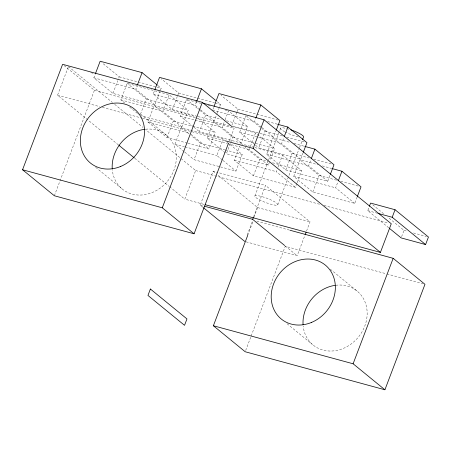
<?xml version="1.0" encoding="UTF-8"?>
<svg xmlns="http://www.w3.org/2000/svg" width="451" height="451" viewBox="0 0 451 451"><rect width="100%" height="100%" fill="white"/><g stroke="black" fill="none" stroke-linecap="round" stroke-linejoin="round"><path stroke-width="0.34" stroke-dasharray="2.25 1.69" d="M118.455 144.94L57.565 95.167L68.191 67.193M160.184 90.781L154.856 104.801L112.936 93.396L93.853 77.797L95.065 74.607M54.357 195.762L94.411 90.307L63.687 65.192M112.936 93.396L117.779 80.65M118.748 78.096L119.233 76.822L101.785 62.559M124.707 103.014L120.891 99.896L127.182 83.322L169.102 94.733L188.185 110.332L181.894 126.9L141.326 115.862M154.856 104.801L135.774 89.208L137.228 85.38M140.458 114.216L146.271 98.921L127.182 83.322M197.341 116.364L172.321 109.559L153.239 93.96L154.693 90.132M187.289 143.108L167.005 137.589L147.922 121.99L154.219 105.421L195.463 116.646M160.426 90.144L161.154 88.233L157.878 85.56M181.894 126.9L162.805 111.301L169.102 94.733M172.321 109.559L178.619 92.985L161.17 78.722M167.005 137.589L173.302 121.02L154.219 105.421M193.361 126.754L180.276 116.059L186.567 99.485L200.768 103.347M184.228 151.666L174.96 144.089L181.251 127.52L223.172 138.925L224.807 140.261M200.064 109.379L195.159 105.365L196.371 102.18M225.1 119.819L228.488 110.895L247.571 126.494L241.274 143.063L199.359 131.653L205.65 115.084L200.199 110.625M212.866 109.486L213.836 106.932M226.988 142.048L242.255 154.524L235.958 171.098L194.043 159.688L200.334 143.114L191.066 135.542M225.303 152.861L207.308 138.153L213.605 121.584L255.52 132.989L274.603 148.588L270.002 160.697M198.017 116.55L214.242 120.964L216.903 113.956M217.145 113.319L219.569 106.943M219.812 106.306L220.533 104.395L216.717 101.272M203.807 204.331L184.786 199.156L195.661 170.534L145.639 129.646M187.966 143.294L208.926 148.999L215.223 132.425L197.228 117.722M241.274 143.063L222.191 127.464L224.857 120.456M222.332 159.953L216.875 155.499L223.172 138.925M202.95 207.291L200.238 205.07L213.109 171.177L217.816 172.457M236.792 112.333L231.707 125.722L259.426 133.265M237.034 111.696L238.004 109.148L221.097 95.33M229.412 140.78L234.142 128.338L231.448 126.133M213.605 121.584L232.688 137.183L226.391 153.752L268.311 165.162L269.76 161.34M254.922 144.698L239.656 132.216L245.953 115.648M296.797 183.433L295.343 187.261L253.428 175.851L234.345 160.252L239.667 146.231M261.631 127.323L254.544 121.528L255.751 118.342M268.311 165.162L249.228 149.563L250.198 147.015M250.435 146.378L255.52 132.989M303.083 152.855L300.659 159.226L258.739 147.815L265.036 131.247L261.766 128.574M253.428 175.851L259.72 159.276L245 147.246M329.873 175.586L327.697 181.325L285.776 169.914L266.693 154.315L272.99 137.747L290.568 142.527M260.103 133.445L273.627 137.127L276.046 130.756M254.883 195.982L268.384 160.443M268.633 159.784L280.635 128.191M253.625 216.722L265.509 185.434L218.487 172.637M300.659 159.226L281.576 143.627L284 137.256M247.238 234.948L252.442 221.261M253.924 217.348L257.639 207.573L216.367 173.838M247.717 235.36L253.191 220.951M295.343 187.261L276.26 171.662L276.987 169.751M277.957 167.197L282.557 155.088L253.485 147.178M285.776 169.914L292.073 153.346L272.99 137.747M277.805 204.822A12.29 2.216 20.8 0 0 261.574 196.506A12.29 2.216 20.8 0 0 259.652 199.883A12.29 2.216 20.8 0 0 277.805 204.822L299.306 148.221M299.56 147.562L302.305 140.323M357.147 197.048L354.728 203.424L312.808 192.013L293.725 176.414L300.022 159.84L318.276 164.812M297.04 182.796L301.64 170.687L282.557 155.088M327.697 181.325L308.614 165.726L311.032 159.35M245.682 350.438L250.908 336.683M251.156 336.023L285.246 246.291L386.31 273.796M312.808 192.013L319.105 175.439L300.022 159.84M246.105 241.832L297.158 255.728L304.837 235.523M306.573 230.957L310.034 221.83L265.509 185.434M354.728 203.424L335.645 187.825L338.064 181.449M388.745 227.778L367.74 210.606L369.172 206.84M401.615 236.651L404 230.371L387.837 217.162M119.233 76.822L137.487 81.789M138.164 81.975L161.154 88.233M178.619 92.985L214.45 102.738M215.127 102.924L220.533 104.395M238.004 109.148L256.258 114.114M256.935 114.3L278.566 120.191M90.854 72.645L93.571 73.383M208.204 105.376L210.91 106.109M225.105 109.976L227.811 110.709M267.59 121.533L277.055 124.11M93.853 77.797L135.774 89.208M153.239 93.96L195.159 105.365M212.624 110.123L254.544 121.528M146.271 98.921L188.185 110.332M205.65 115.084L221.204 119.318M226.611 120.789L247.571 126.494M265.036 131.247L282.614 136.033M286.673 137.132L304.25 141.918M293.945 143.452L304.087 146.209M94.411 90.307L195.48 117.812M196.157 117.999L234.142 128.338M120.891 99.896L162.805 111.301M180.276 116.059L194.471 119.921M195.148 120.107L222.191 127.464M239.656 132.216L281.576 143.627M173.302 121.02L192.233 126.173M192.91 126.353L215.223 132.425M232.688 137.183L274.603 148.588M292.073 153.346L308.974 157.946M313.704 159.231L331.959 164.198M240.637 143.683L252.808 146.992M322.335 165.917L331.801 168.494M57.565 95.167L99.677 106.628M102.394 107.366L141.789 118.089M142.471 118.275L224.654 140.644M147.922 121.99L189.166 133.214M207.308 138.153L226.915 143.491M227.592 143.672L249.228 149.563M266.693 154.315L308.614 165.726M200.334 143.114L224.677 149.743M225.353 149.924L242.255 154.524M259.72 159.276L267.832 161.486M272.567 162.777L301.64 170.687M319.105 175.439L336.683 180.225M340.742 181.33L358.32 186.116M174.96 144.089L184.425 146.665M185.102 146.851L216.875 155.499M234.345 160.252L276.26 171.662M293.725 176.414L335.645 187.825M367.74 210.606L377.25 213.199M195.661 170.534L319.956 204.365M324.032 205.47L388.559 223.036M404 230.371L407.394 231.295M413.505 232.958L426.415 236.476M257.639 207.573L310.034 221.83M200.238 205.07L203.593 205.983M256.833 221.215L290.066 230.264M386.986 273.982L422.937 283.769M372.757 204.839L383.53 213.644M262.178 127.768L273.627 137.127M246.5 116.093L261.219 128.123M255.469 145.143L258.739 147.815M200.61 109.824L214.242 120.964M186.567 99.485L199.652 110.179M193.907 127.199L199.359 131.653M190.931 134.291L208.926 148.999M222.873 160.398L235.958 171.098M181.251 127.52L190.525 135.097M213.109 171.177L215.826 173.393M140.549 114.075L166.96 135.666M330.301 269.179L357.79 291.65M129.612 107.022L139.427 115.044M184.775 152.111L194.043 159.688M68.439 66.545L112.474 102.54M114.65 104.316L142.922 127.424M285.212 245.964L297.158 255.728M134.77 158.273L169.018 186.269M169.565 186.714L184.786 199.156M95.663 167.282L121.533 188.433M287.033 323.705L312.368 344.417M298.196 136.85A12.29 2.216 20.8 0 1 285.404 132.092M284.812 131.777A12.29 2.216 20.8 0 1 287.326 128.71M287.879 128.868A12.29 2.216 20.8 0 1 289.023 129.206M335.809 285.246A34.817 30.121 -50.7 0 1 367.159 312.701A34.817 30.121 -50.7 0 1 337.145 350.354A34.817 30.121 -50.7 0 1 303.179 326.18M145.673 129.189A34.817 30.121 -50.7 0 1 176.335 157.427A34.817 30.121 -50.7 0 1 145.611 194.511A34.817 30.121 -50.7 0 1 112.282 169.491"/><path stroke-width="0.68" d="M228.42 143.401L194.082 233.793L54.357 195.762L22.55 169.762L62.61 64.313L202.336 102.338L230.906 125.694M95.308 73.97L100.15 61.223L142.071 72.634L157.337 85.115M137.47 84.743L142.071 72.634M154.935 89.495L159.536 77.386L201.45 88.796L216.176 100.827M196.608 101.543L201.45 88.796M194.082 233.793L162.275 207.793L202.336 102.338M214.078 106.295L218.921 93.549L260.836 104.959L279.919 120.558L276.288 130.119M255.993 117.705L260.836 104.959M264.055 119.786L391.276 223.775L380.407 252.397L253.186 148.407L264.055 119.786L202.927 103.144M284.671 245.519L252.633 219.333L253.377 217.376M284.237 136.619L287.873 127.058L277.731 124.296M290.066 230.264L393.165 258.322L424.972 284.322L384.912 389.777L245.186 351.746L213.379 325.746L247.717 235.36M302.559 139.663L303.557 137.031A12.29 2.216 20.8 0 0 290.794 129.781M303.326 152.213L306.956 142.657L287.873 127.058M311.275 158.713L314.905 149.151L304.763 146.395M305.085 234.87L306.077 232.259M330.357 174.311L333.988 164.75L314.905 149.151M338.306 180.812L341.943 171.25L332.477 168.674M357.389 196.41L361.025 186.849L341.943 171.25M369.408 206.214L370.604 203.074L395.053 209.732L428.45 237.029L425.586 244.56L401.136 237.908L389.286 228.217M425.586 244.56L392.195 217.264L395.053 209.732M384.912 389.777L353.11 363.777L393.165 258.322M225.337 140.83L253.186 148.407M377.927 213.379L392.195 217.264M205.166 204.703L380.407 252.397M204.264 206.169L252.633 219.333M22.55 169.762L162.275 207.793M213.379 325.746L353.11 363.777M203.491 207.736L244.763 241.465M119.002 145.385L134.223 157.827M303.061 324.771A34.817 30.121 -50.7 0 1 335.116 285.342M112.226 168.787A34.817 30.121 -50.7 0 1 144.281 129.358M150.392 289.023L147.956 295.428L184.532 325.323L186.968 318.919L150.392 289.023M311.545 322.42A34.817 30.121 -50.7 0 0 325.988 265.65A34.817 30.121 -50.7 0 0 272.291 288.037A34.817 30.121 -50.7 0 0 311.545 322.42M120.716 166.436A34.817 30.121 -50.7 0 0 135.153 109.666A34.817 30.121 -50.7 0 0 81.462 132.053A34.817 30.121 -50.7 0 0 120.716 166.436"/></g></svg>
